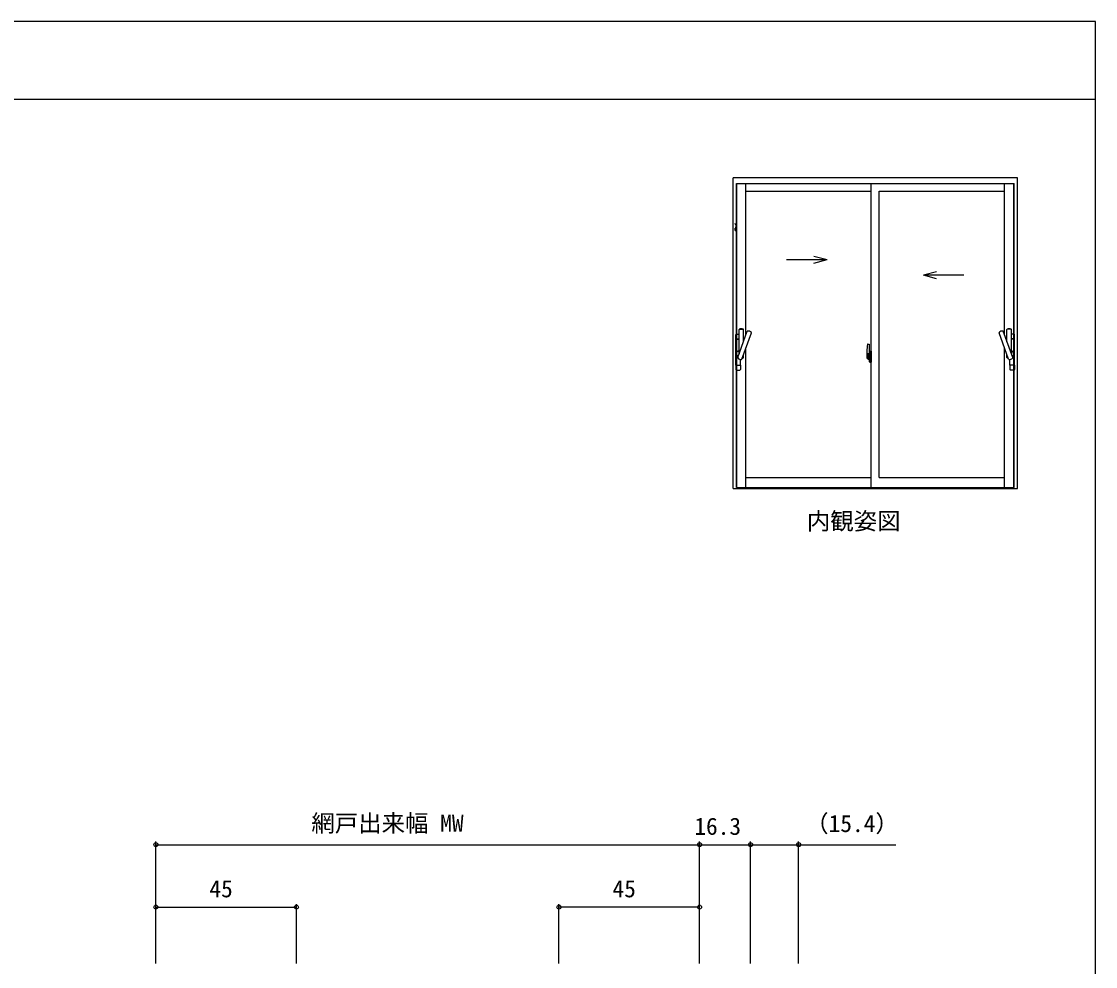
# Model space of a CAD drawing. Units: millimetres, scale not verified. Extents: x -437 to 438, y -331 to 329.
# Drawn here: x 94.5 to 438.2, y -8.8 to 293.7 of the extents above; entities that cross this region are included whole.
import ezdxf
from ezdxf.enums import TextEntityAlignment as Align

# ---------------------------------------------------------------- set-up
doc = ezdxf.new("R2010")
doc.units = ezdxf.units.MM
doc.header["$LTSCALE"] = 2
for name, color, linetype in [('0-1_USER1', 3, 'Continuous'), ('0-6_YKK_A1', 4, 'Continuous'), ('0-7_YKK_D', 6, 'Continuous'), ('0-8_YKK_ZWAK', 7, 'Continuous')]:
    doc.layers.add(name, color=color, linetype=linetype)
doc.styles.add('ＭＳ ゴシック', font='')
doc.styles.get('ＭＳ ゴシック').set_extended_font_data('MS Gothic')

msp = doc.modelspace()

# ---------------------------------------------------------------- linework, layer by layer
at = {"layer": '0-6_YKK_A1'}
for p, q in [((413.2, 243.7), (322.2, 243.7)), ((322.2, 144.17), (322.2, 243.7)), ((323.26, 144.52), (323.26, 241.865)), ((323.26, 241.865), (412.14, 241.865)), ((323.385, 144.52), (323.385, 241.865)), ((326.335, 193.357), (326.335, 241.865)), ((366.45, 144.52), (366.45, 241.865)), ((409.065, 193.357), (409.065, 241.865)), ((412.015, 144.52), (412.015, 241.865)), ((412.14, 144.52), (412.14, 241.865)), ((413.2, 144.17), (413.2, 243.7)), ((326.335, 239.365), (366.45, 239.365)), ((368.95, 147.7), (368.95, 239.365)), ((368.95, 239.365), (409.065, 239.365)), ((339.355, 217.46), (352.295, 217.46)), ((348.062, 218.594), (352.295, 217.46)), ((348.062, 216.325), (352.295, 217.46)), ((387.338, 213.594), (383.105, 212.46)), ((396.045, 212.46), (383.105, 212.46)), ((387.338, 211.325), (383.105, 212.46)), ((323.085, 192.066), (323.085, 193.416)), ((323.285, 193.616), (324.135, 193.616)), ((323.692, 186.095), (326.765, 194.539)), ((324.135, 187.313), (324.135, 195.109)), ((324.153, 195.166), (325.517, 195.166)), ((325.007, 185.616), (328.081, 194.06)), ((325.535, 191.159), (325.535, 195.109)), ((410.393, 185.616), (407.319, 194.06)), ((411.708, 186.095), (408.635, 194.539)), ((409.865, 191.159), (409.865, 195.109)), ((411.247, 195.166), (409.883, 195.166)), ((411.265, 187.313), (411.265, 195.109)), ((412.115, 193.616), (411.265, 193.616)), ((412.315, 192.066), (412.315, 193.416)), ((323.085, 192.066), (324.135, 192.066)), ((323.085, 183.691), (323.085, 192.041)), ((323.085, 192.041), (324.135, 192.041)), ((323.11, 192.041), (323.11, 192.066)), ((323.11, 192.041), (324.135, 192.041)), ((326.335, 144.52), (326.335, 189.264)), ((365.291, 190.409), (365.724, 190.424)), ((365.75, 190.399), (365.75, 187.14)), ((409.065, 144.52), (409.065, 189.264)), ((412.315, 192.066), (411.265, 192.066)), ((412.29, 192.041), (411.265, 192.041)), ((412.315, 192.041), (411.265, 192.041)), ((412.29, 192.041), (412.29, 192.066)), ((412.315, 183.691), (412.315, 192.041)), ((323.775, 186.324), (323.285, 186.891)), ((324.135, 188.366), (323.463, 187.889)), ((323.861, 186.56), (323.463, 186.842)), ((324.135, 188.366), (323.481, 188)), ((323.849, 186.526), (323.481, 186.731)), ((324.135, 188.151), (323.719, 188.083)), ((324.135, 188.366), (324.135, 187.313)), ((325.171, 186.066), (325.517, 186.066)), ((325.535, 186.123), (325.535, 187.066)), ((365.906, 186.425), (364.87, 186.425)), ((364.887, 186.425), (366.214, 186.425)), ((365.05, 188.155), (365.05, 185.938)), ((365.098, 185.888), (365.305, 185.881)), ((365.638, 187.292), (365.25, 187.292)), ((365.25, 186.233), (365.25, 187.292)), ((365.25, 186.23), (365.25, 186.233)), ((365.251, 186.183), (365.25, 186.23)), ((365.251, 186.193), (365.25, 186.23)), ((365.275, 187.22), (365.638, 187.22)), ((365.275, 186.24), (365.275, 187.22)), ((365.305, 186.053), (365.305, 185.881)), ((365.52, 186.053), (365.305, 186.053)), ((365.34, 185.984), (365.305, 185.984)), ((365.34, 185.936), (365.575, 185.936)), ((365.34, 185.805), (365.34, 185.936)), ((365.34, 185.79), (365.34, 185.805)), ((365.34, 185.79), (365.629, 185.79)), ((365.52, 186.06), (365.52, 186.025)), ((365.56, 186.06), (365.52, 186.06)), ((365.56, 186.843), (365.56, 186.025)), ((365.735, 186.843), (365.56, 186.843)), ((365.575, 186.511), (365.56, 186.511)), ((365.575, 186.398), (365.575, 186.596)), ((365.575, 186.397), (365.575, 186.398)), ((365.575, 186.397), (365.675, 186.397)), ((365.575, 186.323), (365.575, 186.397)), ((365.575, 186.323), (365.675, 186.323)), ((365.575, 186.277), (365.575, 186.323)), ((365.575, 186.277), (365.675, 186.277)), ((365.575, 186.084), (365.575, 186.277)), ((365.575, 186.084), (365.675, 186.084)), ((365.575, 186.029), (365.575, 186.084)), ((365.575, 186.029), (365.675, 186.029)), ((365.575, 186.025), (365.575, 186.029)), ((365.6, 186.425), (366.624, 186.425)), ((365.675, 185.984), (365.663, 185.984)), ((365.675, 187.015), (365.675, 187.065)), ((365.675, 186.843), (365.675, 186.621)), ((365.75, 186.724), (365.675, 186.724)), ((365.845, 186.398), (365.675, 186.398)), ((365.675, 186.397), (365.675, 186.398)), ((365.675, 186.397), (365.675, 185.599)), ((365.675, 186.323), (365.675, 186.397)), ((365.675, 186.277), (365.675, 186.323)), ((365.675, 186.084), (365.675, 186.277)), ((365.675, 186.254), (365.675, 185.984)), ((365.675, 186.029), (365.675, 186.084)), ((365.675, 186.025), (365.675, 186.029)), ((365.675, 186.025), (365.675, 185.894)), ((365.675, 185.894), (365.675, 185.882)), ((365.675, 185.882), (365.675, 185.83)), ((365.735, 187.14), (365.735, 186.843)), ((365.75, 187.14), (365.735, 187.14)), ((365.75, 187.18), (365.75, 186.621)), ((365.75, 186.621), (365.75, 186.973)), ((365.75, 186.682), (365.75, 186.917)), ((365.75, 185.877), (365.75, 186.398)), ((365.75, 186.398), (365.75, 185.599)), ((365.775, 186.998), (365.875, 187)), ((365.875, 185.85), (365.775, 185.852)), ((365.875, 188.105), (365.875, 187.2)), ((366, 187.2), (365.875, 187.2)), ((365.875, 186.833), (365.875, 187.146)), ((365.875, 185.704), (365.875, 186.017)), ((365.875, 184.745), (365.875, 185.65)), ((366, 185.65), (365.875, 185.65)), ((366.025, 187.175), (365.899, 187.171)), ((366.025, 185.675), (365.899, 185.679)), ((365.9, 187.175), (365.9, 187.2)), ((366.025, 187.175), (365.9, 187.175)), ((365.9, 185.675), (365.9, 185.65)), ((366.025, 185.675), (365.9, 185.675)), ((365.923, 186.759), (365.923, 186.091)), ((366, 188.155), (365.925, 188.155)), ((365.935, 186.759), (365.935, 185.742)), ((366.42, 186.799), (365.96, 186.783)), ((365.96, 185.717), (366.42, 185.701)), ((366, 188.155), (366, 187.2)), ((366, 188.13), (366.025, 188.13)), ((366, 185.825), (366, 185.768)), ((366, 184.695), (366, 185.65)), ((366.025, 188.16), (366.45, 188.175)), ((366.025, 188.16), (366.025, 187.175)), ((366.025, 188.13), (366.025, 187.175)), ((366.375, 185.85), (366.025, 185.85)), ((366.025, 185.743), (366.375, 185.743)), ((366.025, 184.72), (366.025, 185.675)), ((366.105, 186.915), (366.105, 186.845)), ((366.29, 186.94), (366.13, 186.94)), ((366.13, 186.82), (366.29, 186.82)), ((366.315, 186.915), (366.315, 186.845)), ((366.4, 185.825), (366.4, 185.768)), ((366.435, 186.785), (366.435, 185.716)), ((366.435, 186.785), (366.435, 186.779)), ((366.45, 186.563), (366.435, 186.563)), ((366.45, 186.238), (366.435, 186.238)), ((366.45, 188.175), (366.45, 184.675)), ((409.865, 186.123), (409.865, 187.066)), ((410.229, 186.066), (409.883, 186.066)), ((411.265, 188.366), (411.919, 188)), ((411.265, 188.366), (411.937, 187.889)), ((411.265, 188.366), (411.265, 187.313)), ((411.265, 188.151), (411.681, 188.083)), ((411.539, 186.56), (411.937, 186.842)), ((411.551, 186.526), (411.919, 186.731)), ((411.625, 186.324), (412.115, 186.891)), ((323.085, 183.691), (324.585, 183.691)), ((323.085, 183.666), (323.085, 182.316)), ((323.085, 183.666), (324.585, 183.666)), ((323.11, 183.691), (323.11, 183.666)), ((323.11, 183.691), (324.56, 183.691)), ((324.56, 183.691), (324.56, 183.666)), ((324.585, 183.691), (324.585, 185.541)), ((324.585, 183.666), (324.585, 182.316)), ((365.45, 185.537), (365.45, 185.487)), ((365.638, 185.487), (365.45, 185.487)), ((365.475, 185.562), (365.638, 185.562)), ((366, 184.695), (365.925, 184.695)), ((366, 184.72), (366.025, 184.72)), ((410.815, 183.691), (410.815, 185.541)), ((412.315, 183.691), (410.815, 183.691)), ((410.815, 183.666), (410.815, 182.316)), ((412.315, 183.666), (410.815, 183.666)), ((412.29, 183.691), (410.84, 183.691)), ((410.84, 183.691), (410.84, 183.666)), ((412.29, 183.691), (412.29, 183.666)), ((412.315, 183.666), (412.315, 182.316)), ((323.285, 182.116), (324.385, 182.116)), ((412.115, 182.116), (411.015, 182.116)), ((323.26, 144.52), (412.14, 144.52)), ((326.335, 147.7), (366.45, 147.7)), ((368.95, 147.7), (409.065, 147.7)), ((322.2, 144.17), (413.2, 144.17))]:
    msp.add_line(p, q, dxfattribs=at)
for points in [[(323.235, 228.785), (323.235, 227.981), (323.235, 228.835), (323.02, 228.835), (322.91, 228.945), (322.91, 229.045), (322.835, 229.045), (322.835, 228.845), (322.904, 228.845), (322.989, 228.76), (323.16, 228.76), (323.16, 227.981)], [(323.235, 228.785), (323.185, 228.835), (323.02, 228.835), (322.91, 228.945), (322.91, 229.045), (322.835, 229.045), (322.835, 229.015)], [(323.12, 227.802), (322.972, 227.485), (322.895, 227.485), (322.895, 227.575), (322.835, 227.575), (322.835, 227.507), (322.841, 227.498), (322.841, 227.471), (322.835, 227.462), (322.835, 226.772), (322.937, 226.735), (322.955, 226.785), (323.005, 226.785), (323.005, 226.685), (323.285, 226.685), (323.285, 226.01), (323.26, 226.01), (323.26, 225.935), (323.385, 225.935), (323.385, 226.735), (323.335, 226.785)], [(322.91, 227.41), (323.02, 227.41), (323.188, 227.77)], [(323.188, 227.77), (323.02, 227.41), (322.91, 227.41)], [(365.34, 185.936), (365.34, 186.025), (365.575, 186.025), (365.675, 186.025)], [(365.672, 185.814), (365.669, 185.808), (365.664, 185.803), (365.653, 185.795), (365.638, 185.79), (365.621, 185.79), (365.61, 185.792), (365.599, 185.795), (365.575, 185.805), (365.575, 185.805)], [(365.675, 187.182), (365.675, 186.843), (365.675, 186.621)], [(365.675, 186.621), (365.845, 186.621), (365.845, 186.423)], [(365.675, 186.423), (365.845, 186.423), (365.845, 186.398)], [(365.923, 186.759), (365.923, 186.759), (365.914, 186.761), (365.904, 186.766), (365.892, 186.779), (365.879, 186.805), (365.875, 186.833)], [(365.875, 186.017), (365.875, 186.026), (365.883, 186.055), (365.89, 186.067), (365.899, 186.079), (365.907, 186.086), (365.918, 186.09), (365.923, 186.091)], [(366.025, 185.675), (366.025, 184.69), (366.45, 184.675)], [(365.45, 185.487), (365.428, 185.517), (365.417, 185.534)]]:
    msp.add_lwpolyline(points, dxfattribs=at)
msp.add_lwpolyline([(322.91, 227.41), (322.91, 226.855), (323.025, 226.855), (323.095, 226.785), (323.333, 226.785), (323.095, 226.785), (323.025, 226.855), (322.91, 226.855)], close=True, dxfattribs=at)
for centre, radius, start, end in [((322.735, 227.981), 0.425, 335, 0), ((322.735, 227.981), 0.5, 335, 0), ((322.735, 227.981), 0.5, 335, 0), ((323.285, 193.416), 0.2, 90.00026, 180.00026), ((324.235, 195.109), 0.1, 119.32743, 180.00026), ((324.835, 194.041), 1.325, 60.67309, 119.32743), ((325.435, 195.109), 0.1, 0.00026, 60.67309), ((326.859, 194.505), 0.1, 99.32743, 160.00026), ((327.058, 193.296), 1.325, 40.67309, 99.32743), ((327.987, 194.095), 0.1, 340.00026, 40.67309), ((407.413, 194.095), 0.1, 139.32691, 199.99974), ((408.342, 193.296), 1.325, 80.67257, 139.32691), ((408.541, 194.505), 0.1, 19.99974, 80.67257), ((409.965, 195.109), 0.1, 119.32691, 179.99974), ((410.565, 194.041), 1.325, 60.67257, 119.32691), ((411.165, 195.109), 0.1, 359.99974, 60.67257), ((412.115, 193.416), 0.2, 359.99974, 89.99974), ((378.3, 188.114), 13.25, 170.20654, 179.82143), ((365.292, 190.359), 0.05, 92, 170.20654), ((365.725, 190.399), 0.025, 0, 92), ((323.835, 187.366), 0.727, 99.19307, 220.80745), ((323.835, 187.366), 0.727, 119.19307, 240.80745), ((323.835, 187.366), 0.642, 125.36009, 240.80745), ((323.786, 186.061), 0.1, 160.00026, 220.67309), ((324.715, 186.859), 1.325, 220.67309, 279.32743), ((324.913, 185.651), 0.1, 279.32743, 340.00026), ((324.835, 187.191), 1.325, 281.91417, 299.32743), ((325.435, 186.123), 0.1, 299.32743, 0.00026), ((365.1, 185.938), 0.05, 180, 268), ((365.275, 187.245), 0.025, 180, 270), ((366.726, 186.231), 1.476, 179.91894, 190.81318), ((366.558, 186.172), 1.307, 179.5362, 192.85144), ((366.747, 186.2), 1.472, 178.42075, 189.33089), ((366.199, 186.094), 0.933, 188.62914, 193.1575), ((366.558, 186.172), 1.307, 192.85144, 209.23122), ((366.199, 186.094), 0.933, 193.1575, 216.63292), ((366.16, 186.113), 0.88, 189.9821, 192.05297), ((366.16, 186.113), 0.88, 192.05297, 218.82619), ((365.58, 186.03), 0.095, 266.91231, 356.7406), ((365.638, 187.18), 0.113, 0, 90), ((365.638, 187.182), 0.0375, 0, 90), ((365.638, 185.599), 0.0375, 270, 0), ((365.638, 185.599), 0.113, 270, 0), ((365.775, 186.973), 0.025, 91, 180), ((365.775, 185.877), 0.025, 180, 269.00002), ((365.925, 188.105), 0.05, 90, 180), ((365.9, 187.146), 0.025, 91.99999, 180), ((365.9, 185.704), 0.025, 180, 268.00001), ((365.96, 186.758), 0.0254, 88.99206, 157.90245), ((365.96, 185.743), 0.0256, 202.43823, 270.66726), ((366.025, 185.825), 0.025, 90, 180), ((366.025, 185.768), 0.025, 180, 270), ((366.13, 186.915), 0.025, 90, 180), ((366.13, 186.845), 0.025, 180, 270), ((366.29, 186.915), 0.025, 0, 90), ((366.29, 186.845), 0.025, 270, 0), ((366.375, 185.825), 0.025, 0, 90), ((366.375, 185.768), 0.025, 270, 0), ((409.965, 186.123), 0.1, 179.99974, 240.67257), ((410.565, 187.191), 1.325, 240.67257, 258.08583), ((410.487, 185.651), 0.1, 199.99974, 260.67257), ((410.685, 186.859), 1.325, 260.67257, 319.32691), ((411.565, 187.366), 0.727, 319.19255, 80.80693), ((411.614, 186.061), 0.1, 319.32691, 19.99974), ((411.565, 187.366), 0.642, 299.19255, 54.63991), ((411.565, 187.366), 0.727, 299.19255, 60.80693), ((323.285, 182.316), 0.2, 180.00026, 270.00026), ((324.385, 182.316), 0.2, 270.00026, 0.00026), ((365.475, 185.537), 0.025, 90, 180), ((365.925, 184.745), 0.05, 180, 270), ((411.015, 182.316), 0.2, 179.99974, 269.99974), ((412.115, 182.316), 0.2, 269.99974, 359.99974)]:
    msp.add_arc(centre, radius, start, end, dxfattribs=at)
for centre, major_axis, ratio, start_param, end_param in [((365.675, 186.596), (-0.1, 0), 0.251336, 4.712389, 6.2831853), ((365.675, 186.398), (-0.1, 0), 0.251336, 4.712389, 6.2831853), ((365.575, 185.83), (0.1, 0), 0.637322, 6.0305051, 6.2831853), ((365.96, 186.758), (-0.0236, 0.0086), 0.995692, 6.2803203, 6.6313047), ((365.96, 185.742), (0.0236, 0.0086), 0.995692, 2.7934732, 3.1444576), ((366.42, 186.784), (0.0106, 0.011), 0.965668, 5.4977978, 7.1034794), ((366.42, 185.716), (-0.0106, 0.011), 0.965668, 2.3212985, 3.9269802)]:
    msp.add_ellipse(centre, major_axis=major_axis, ratio=ratio, start_param=start_param, end_param=end_param, dxfattribs=at)
at = {"layer": '0-7_YKK_D'}
for p, q in [((137.5, -7.797), (137.5, 31.203)), ((311.5, -7.797), (311.5, 31.203)), ((311.5, -7.797), (311.5, 31.203)), ((327.8, -7.797), (327.8, 31.203)), ((327.8, -7.797), (327.8, 31.203)), ((343.2, -7.797), (343.2, 31.203)), ((137.5, 30.203), (311.5, 30.203)), ((311.5, 30.203), (327.8, 30.203)), ((137.5, -7.797), (137.5, 11.203)), ((182.5, -7.797), (182.5, 11.203)), ((266.5, -7.797), (266.5, 11.203)), ((311.5, -7.797), (311.5, 11.203)), ((137.5, 10.203), (182.5, 10.203)), ((311.5, 10.203), (266.5, 10.203))]:
    msp.add_line(p, q, dxfattribs=at)
msp.add_lwpolyline([(327.8, 30.203), (343.2, 30.203), (374.276, 30.203)], dxfattribs=at)
for centre in [(137.5, 30.203), (311.5, 30.203), (311.5, 30.203), (327.8, 30.203), (327.8, 30.203), (343.2, 30.203), (137.5, 10.203), (182.5, 10.203), (266.5, 10.203), (311.5, 10.203)]:
    msp.add_circle(centre, 0.637, dxfattribs=at)
at = {"layer": '0-8_YKK_ZWAK'}
for p, q in [((438.2, 293.7), (-436.8, 293.7)), ((438.2, 268.7), (-436.8, 268.7))]:
    msp.add_line(p, q, dxfattribs=at)
msp.add_lwpolyline([(-436.8, -331.3), (438.2, -331.3), (438.2, 293.7)], dxfattribs=at)

# ---------------------------------------------------------------- texts
at = {"layer": '0-1_USER1', "style": 'ＭＳ ゴシック'}
msp.add_text('内観姿図', height=5.499, dxfattribs=at).set_placement((345.818, 129.391), align=Align.BOTTOM_LEFT)
at = {"layer": '0-7_YKK_D', "style": 'ＭＳ ゴシック'}
for s, p in [('網戸出来幅 MW', (187.256, 32.683)), ('16.3', (309.812, 31.703)), ('（15.4）', (345.29, 32.597)), ('45', (154.631, 11.703)), ('45', (283.631, 11.703))]:
    msp.add_text(s, height=5.499, dxfattribs=at).set_placement(p, align=Align.BOTTOM_LEFT)

doc.saveas('drawing.dxf')
